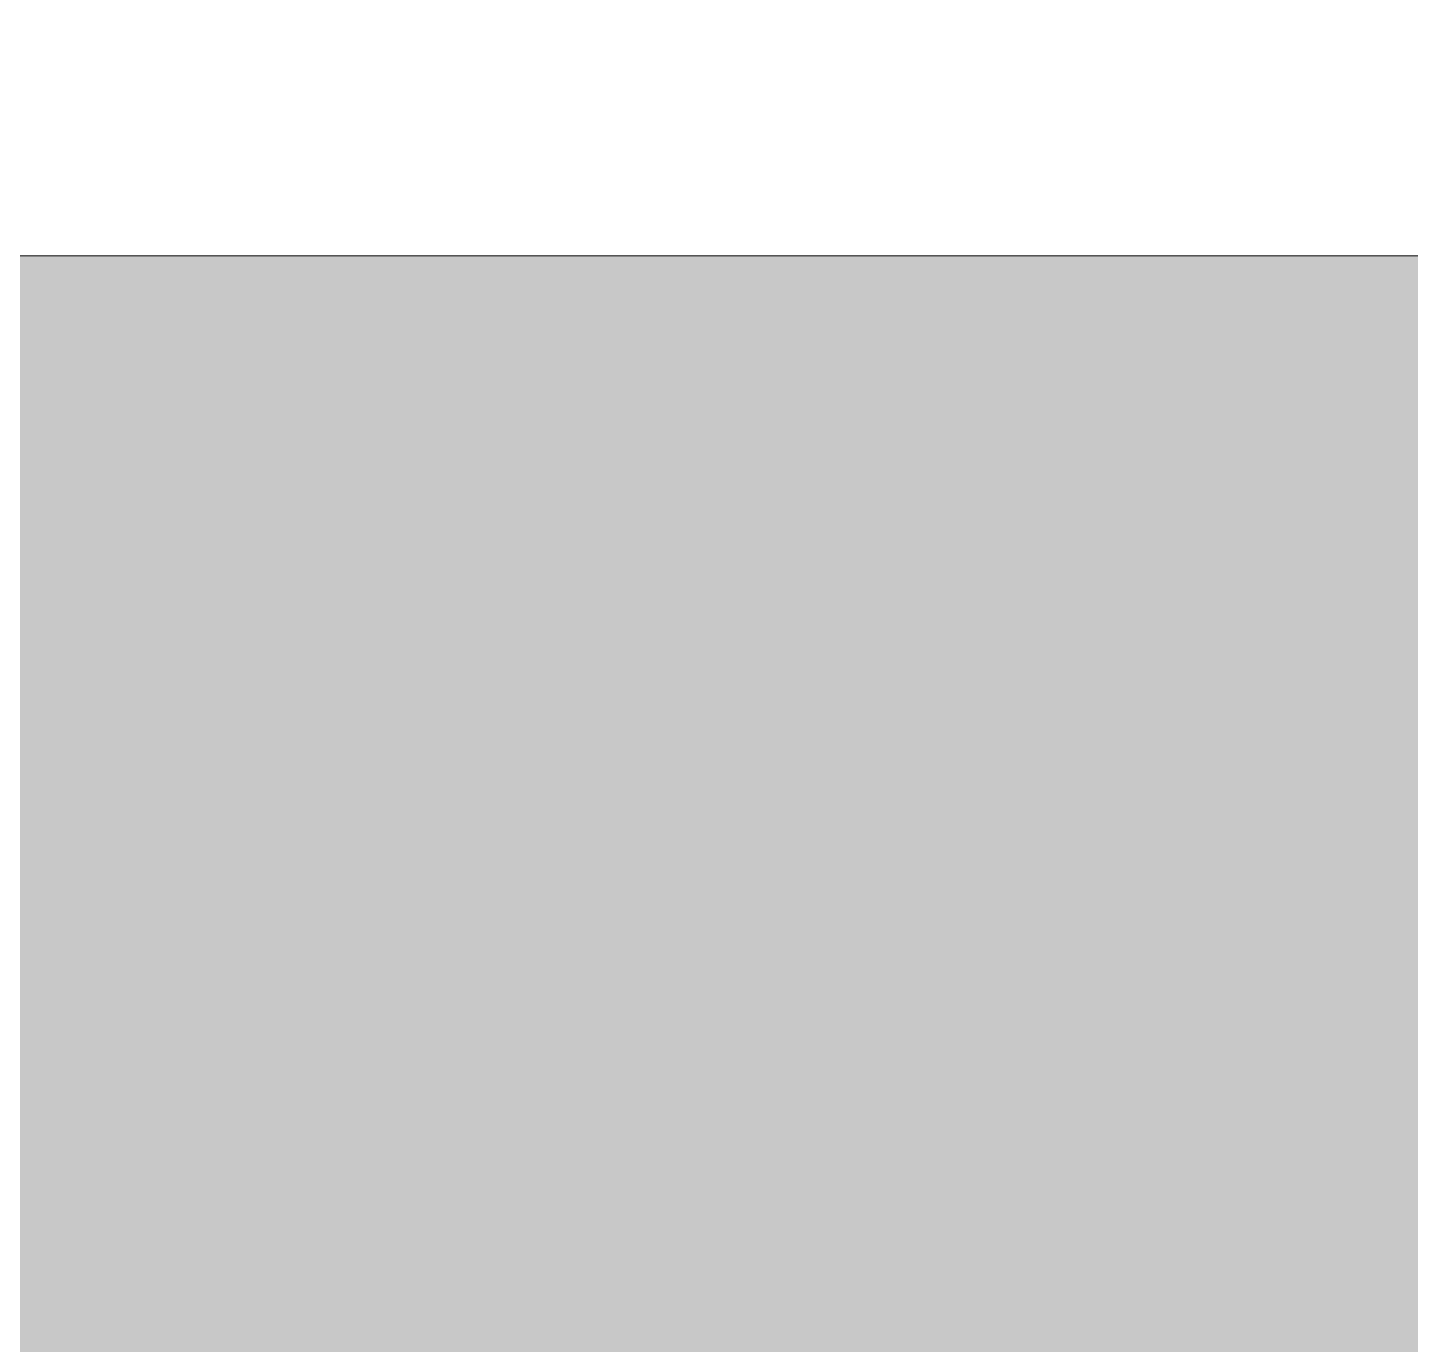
# Model space of a CAD drawing. Header units: metres. Extents: x 147 to 427, y -16 to 162.
# Drawn here: x 317.8372 to 318.0069, y 108.3806 to 108.5422 of the extents above; entities that cross this region are included whole.
import ezdxf

# ---------------------------------------------------------------- set-up
doc = ezdxf.new("R2010")
doc.units = ezdxf.units.M
doc.layers.add('1053_ARQ_BASE_MATADOURO_2_dwg', color=7, linetype='Continuous', lineweight=5, true_color=0x767676)
doc.layers.add('A-PISO', color=7, linetype='Continuous', lineweight=5)
doc.layers.add('A-WALL', color=7, linetype='Continuous', lineweight=9)

# ---------------------------------------------------------------- blocks, each defined once
blk = doc.blocks.new('1053_ARQ_BASE_MATADOURO_2_dwg-3637054-TÉRREO 1_20 - Dependente 1')
at = {"layer": 'A-PISO', "color": 253, "true_color": 0xaaaaaa, "flags": 128}
blk.add_lwpolyline([(159.53941, 75.07815), (159.53941, 75.32815), (139.88414, 75.32815), (139.83114, 75.32815), (137.53914, 76.62815), (134.99278, 76.62815), (134.99278, 76.37815), (137.47317, 76.37815), (139.76518, 75.07815)], dxfattribs=at)

msp = doc.modelspace()

# ---------------------------------------------------------------- hatches: boundary and pattern name
at = {"layer": 'A-WALL', "true_color": 0xffd4aa, "transparency": 33554483}
h = msp.add_hatch(color=41, dxfattribs=at)
h.paths.add_polyline_path([(318.50022, 108.26418), (327.93136, 108.27563), (327.93136, 108.51418), (308.27609, 108.51418), (308.2821, 108.26418), (317.89328, 108.26418)])
h.paths.add_polyline_path([(327.89547, 108.26508), (327.88165, 108.28813), (327.90192, 108.29071), (327.89543, 108.26938)])
h.paths.add_polyline_path([(327.69896, 108.26938), (317.89328, 108.27865), (317.89398, 108.29438), (327.87194, 108.28512), (327.86683, 108.26938)])
h.paths.add_polyline_path([(317.85498, 108.26938), (315.30748, 108.27865), (315.30748, 108.29438), (317.85498, 108.28512), (317.85498, 108.26981)])
h.paths.add_polyline_path([(310.10748, 108.26938), (310.10748, 108.29438), (312.64148, 108.28512), (312.64148, 108.26938), (310.198, 108.26938)])
h.paths.add_polyline_path([(312.70748, 108.26938), (312.70748, 108.29438), (315.24148, 108.28512), (315.24148, 108.26938), (312.75253, 108.26938)])
h.paths.add_polyline_path([(308.92073, 108.26938), (308.75389, 108.27865), (308.75389, 108.29438), (310.04148, 108.28512), (310.04148, 108.26938), (309.55936, 108.26938)])

# ---------------------------------------------------------------- linework, layer by layer
at = {"layer": 'A-WALL', "color": 253, "true_color": 0xaaaaaa}
msp.add_line((327.93136, 108.51418), (308.27609, 108.51418), dxfattribs=at)

# ---------------------------------------------------------------- block references
at = {"layer": '1053_ARQ_BASE_MATADOURO_2_dwg', "color": 253, "true_color": 0xaaaaaa}
msp.add_blockref('1053_ARQ_BASE_MATADOURO_2_dwg-3637054-TÉRREO 1_20 - Dependente 1', (168.39195, 33.18603), dxfattribs=at)

doc.saveas('drawing.dxf')
